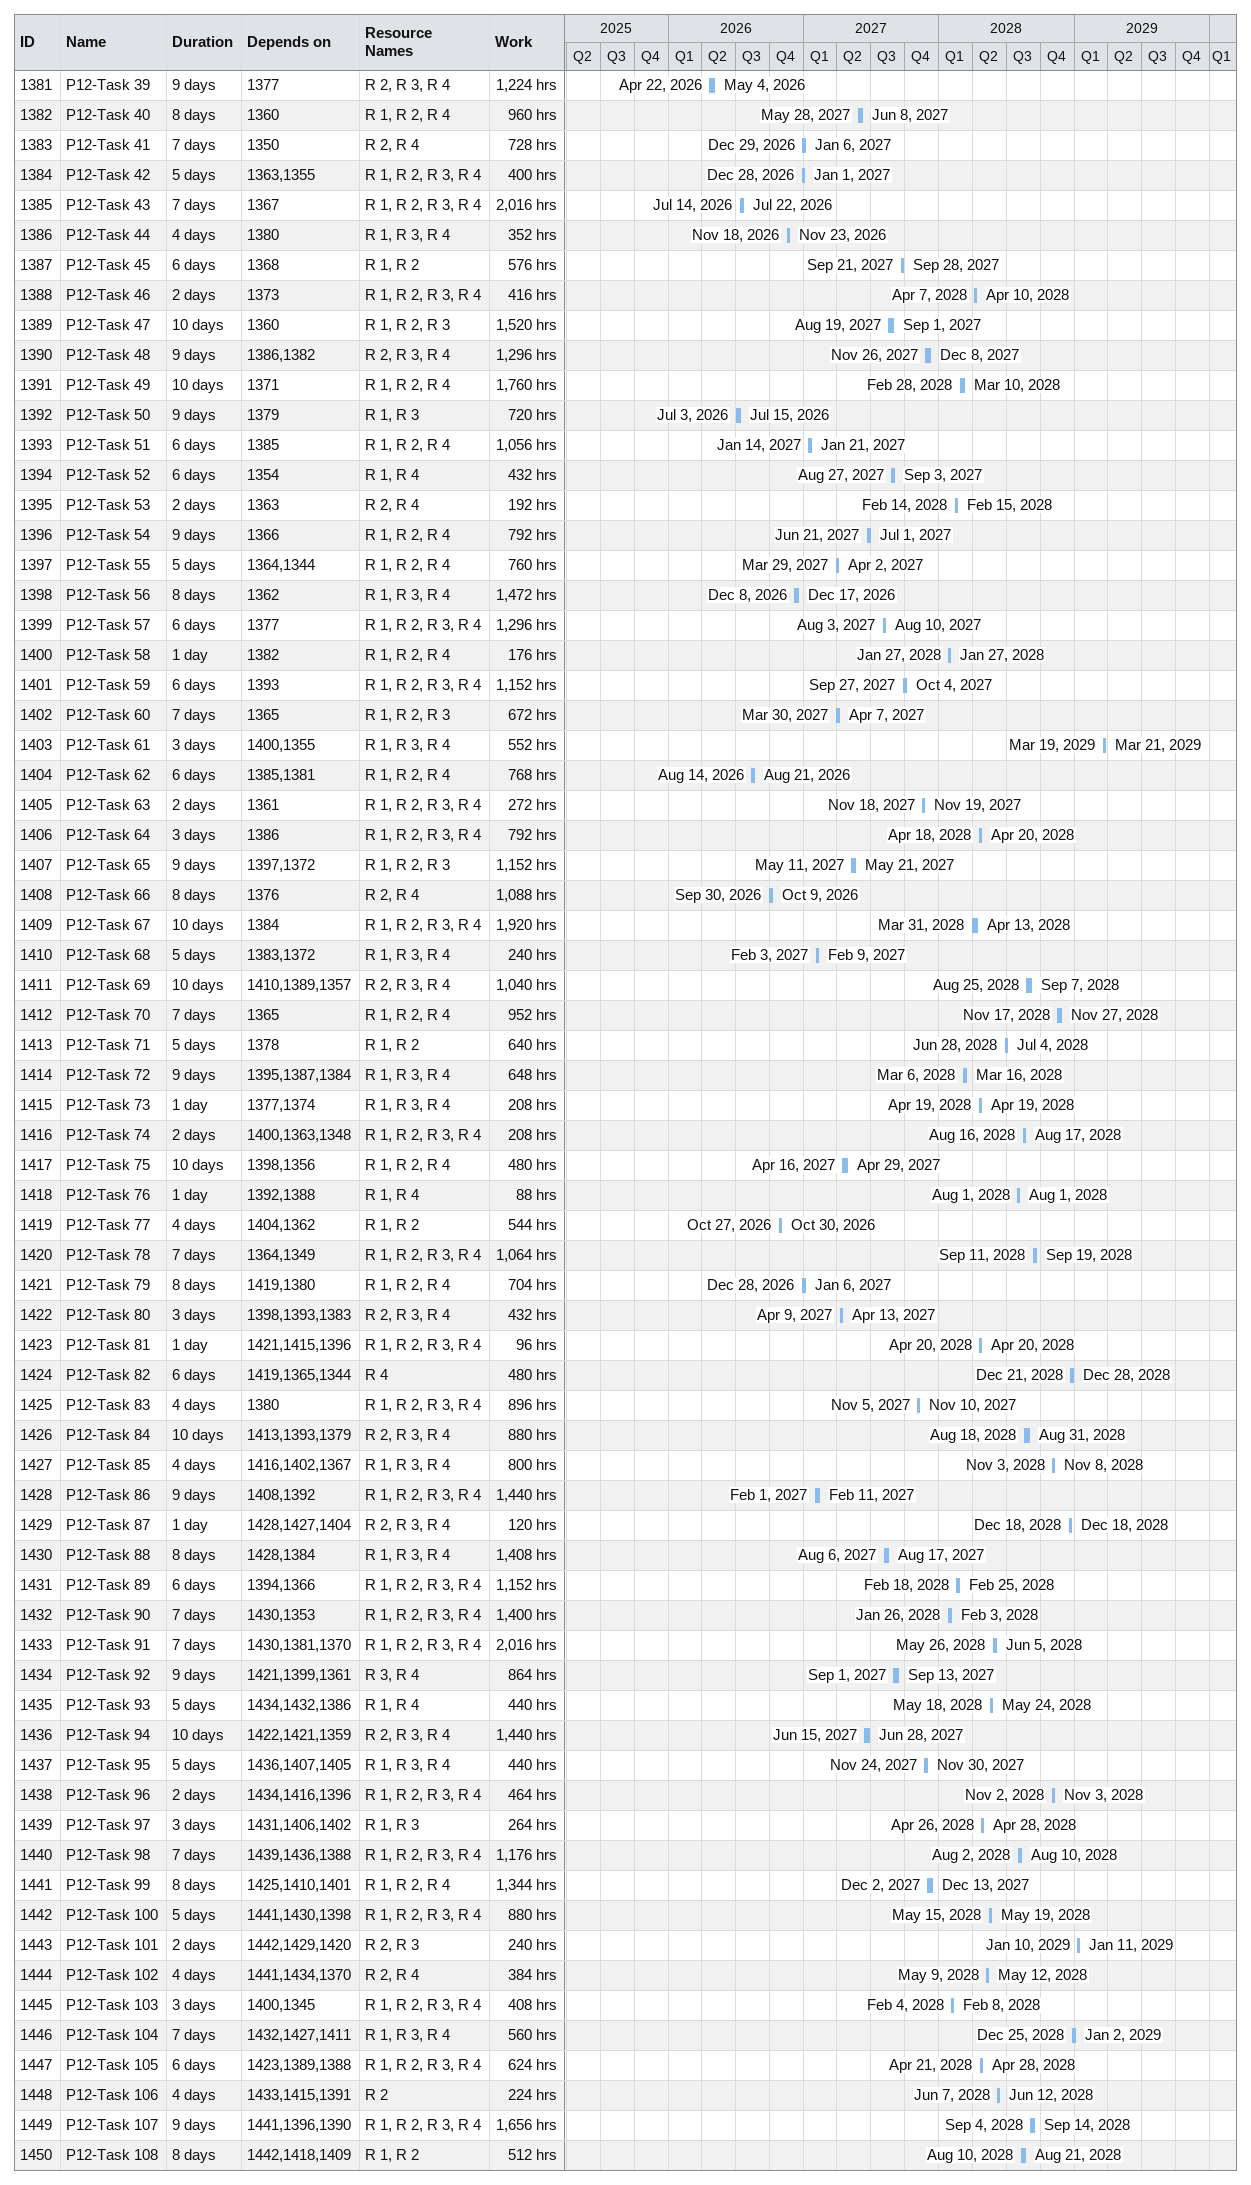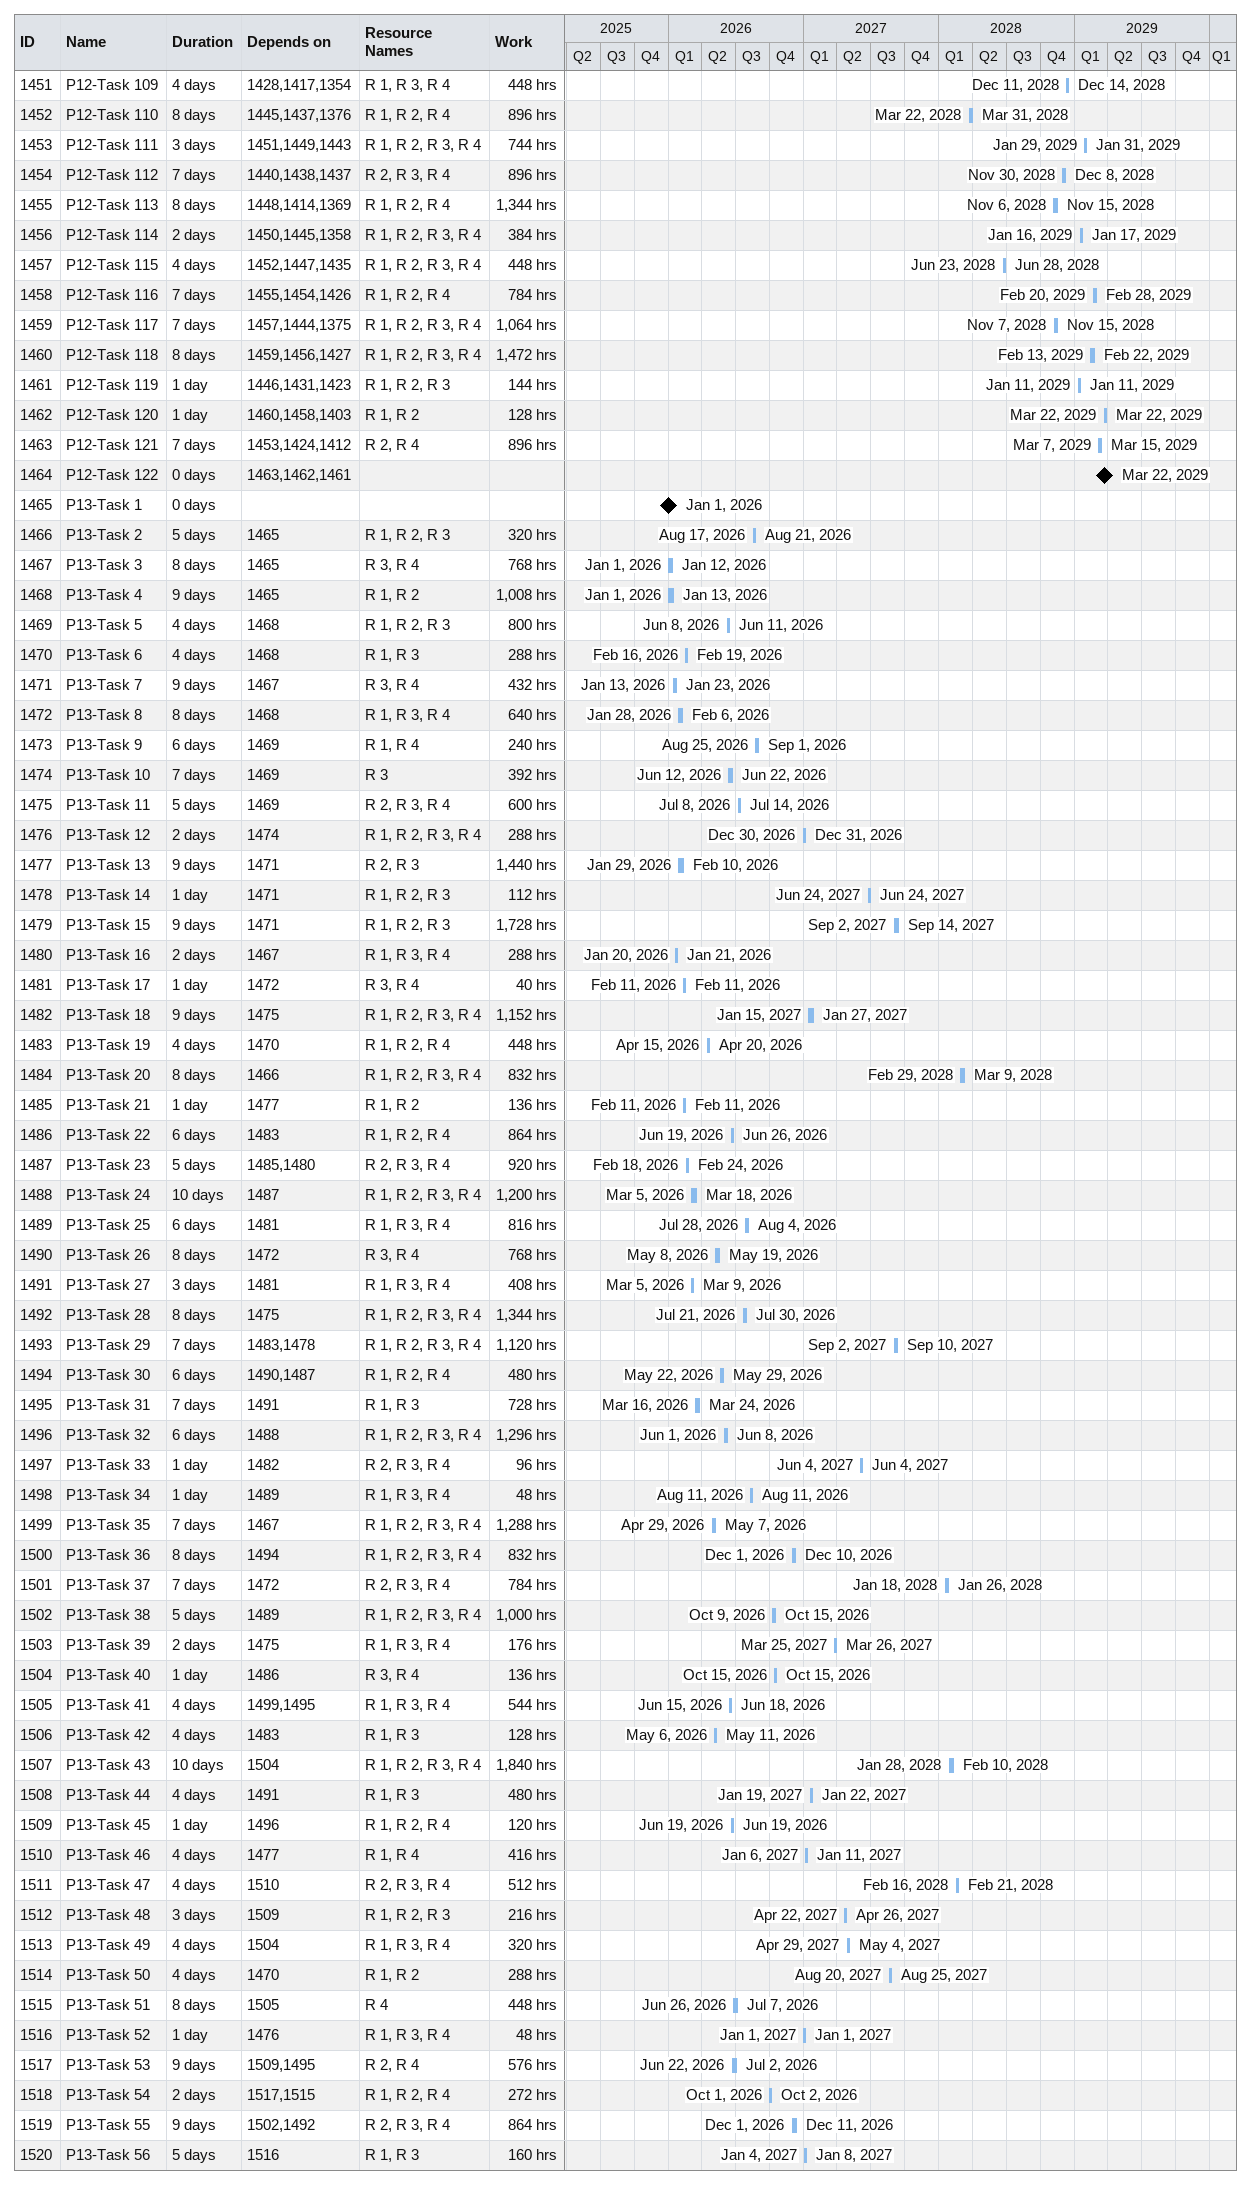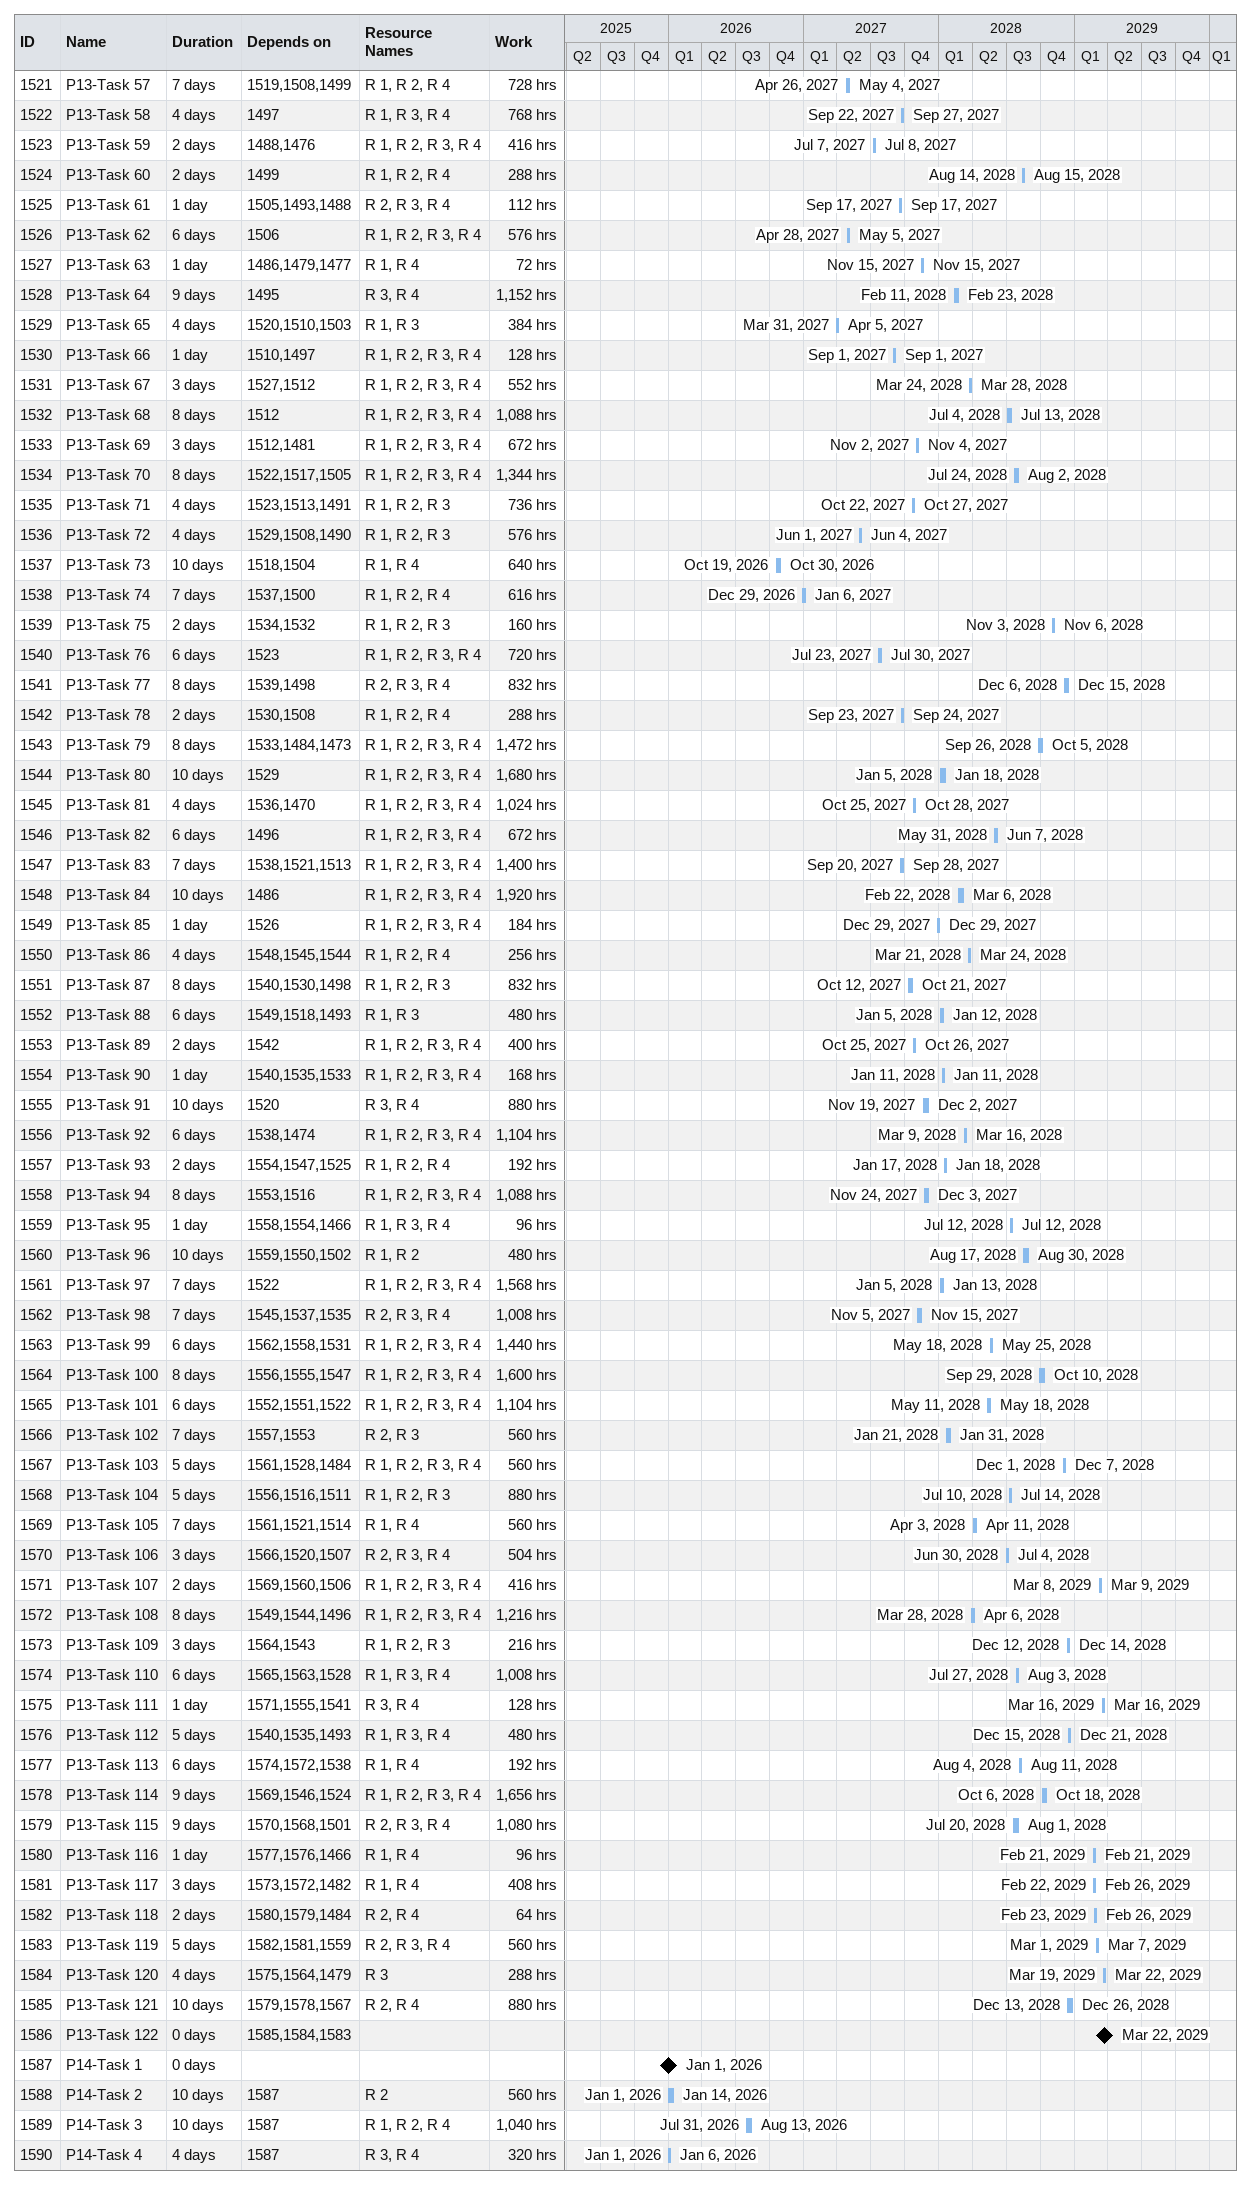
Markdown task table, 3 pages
| ID | Task | Duration | Start | Finish | Predecessors | Resources | Work (h) |
|---|---|---|---|---|---|---|---|
| 1381 | P12-Task 39 | 9d | 2026-04-22 | 2026-05-04 | 1377 | R 2, R 3, R 4 | 1224 |
| 1382 | P12-Task 40 | 8d | 2027-05-28 | 2027-06-08 | 1360 | R 1, R 2, R 4 | 960 |
| 1383 | P12-Task 41 | 7d | 2026-12-29 | 2027-01-06 | 1350 | R 2, R 4 | 728 |
| 1384 | P12-Task 42 | 5d | 2026-12-28 | 2027-01-01 | 1363, 1355 | R 1, R 2, R 3, R 4 | 400 |
| 1385 | P12-Task 43 | 7d | 2026-07-14 | 2026-07-22 | 1367 | R 1, R 2, R 3, R 4 | 2016 |
| 1386 | P12-Task 44 | 4d | 2026-11-18 | 2026-11-23 | 1380 | R 1, R 3, R 4 | 352 |
| 1387 | P12-Task 45 | 6d | 2027-09-21 | 2027-09-28 | 1368 | R 1, R 2 | 576 |
| 1388 | P12-Task 46 | 2d | 2028-04-07 | 2028-04-10 | 1373 | R 1, R 2, R 3, R 4 | 416 |
| 1389 | P12-Task 47 | 10d | 2027-08-19 | 2027-09-01 | 1360 | R 1, R 2, R 3 | 1520 |
| 1390 | P12-Task 48 | 9d | 2027-11-26 | 2027-12-08 | 1386, 1382 | R 2, R 3, R 4 | 1296 |
| 1391 | P12-Task 49 | 10d | 2028-02-28 | 2028-03-10 | 1371 | R 1, R 2, R 4 | 1760 |
| 1392 | P12-Task 50 | 9d | 2026-07-03 | 2026-07-15 | 1379 | R 1, R 3 | 720 |
| 1393 | P12-Task 51 | 6d | 2027-01-14 | 2027-01-21 | 1385 | R 1, R 2, R 4 | 1056 |
| 1394 | P12-Task 52 | 6d | 2027-08-27 | 2027-09-03 | 1354 | R 1, R 4 | 432 |
| 1395 | P12-Task 53 | 2d | 2028-02-14 | 2028-02-15 | 1363 | R 2, R 4 | 192 |
| 1396 | P12-Task 54 | 9d | 2027-06-21 | 2027-07-01 | 1366 | R 1, R 2, R 4 | 792 |
| 1397 | P12-Task 55 | 5d | 2027-03-29 | 2027-04-02 | 1364, 1344 | R 1, R 2, R 4 | 760 |
| 1398 | P12-Task 56 | 8d | 2026-12-08 | 2026-12-17 | 1362 | R 1, R 3, R 4 | 1472 |
| 1399 | P12-Task 57 | 6d | 2027-08-03 | 2027-08-10 | 1377 | R 1, R 2, R 3, R 4 | 1296 |
| 1400 | P12-Task 58 | 1d | 2028-01-27 | 2028-01-27 | 1382 | R 1, R 2, R 4 | 176 |
| 1401 | P12-Task 59 | 6d | 2027-09-27 | 2027-10-04 | 1393 | R 1, R 2, R 3, R 4 | 1152 |
| 1402 | P12-Task 60 | 7d | 2027-03-30 | 2027-04-07 | 1365 | R 1, R 2, R 3 | 672 |
| 1403 | P12-Task 61 | 3d | 2029-03-19 | 2029-03-21 | 1400, 1355 | R 1, R 3, R 4 | 552 |
| 1404 | P12-Task 62 | 6d | 2026-08-14 | 2026-08-21 | 1385, 1381 | R 1, R 2, R 4 | 768 |
| 1405 | P12-Task 63 | 2d | 2027-11-18 | 2027-11-19 | 1361 | R 1, R 2, R 3, R 4 | 272 |
| 1406 | P12-Task 64 | 3d | 2028-04-18 | 2028-04-20 | 1386 | R 1, R 2, R 3, R 4 | 792 |
| 1407 | P12-Task 65 | 9d | 2027-05-11 | 2027-05-21 | 1397, 1372 | R 1, R 2, R 3 | 1152 |
| 1408 | P12-Task 66 | 8d | 2026-09-30 | 2026-10-09 | 1376 | R 2, R 4 | 1088 |
| 1409 | P12-Task 67 | 10d | 2028-03-31 | 2028-04-13 | 1384 | R 1, R 2, R 3, R 4 | 1920 |
| 1410 | P12-Task 68 | 5d | 2027-02-03 | 2027-02-09 | 1383, 1372 | R 1, R 3, R 4 | 240 |
| 1411 | P12-Task 69 | 10d | 2028-08-25 | 2028-09-07 | 1410, 1389, 1357 | R 2, R 3, R 4 | 1040 |
| 1412 | P12-Task 70 | 7d | 2028-11-17 | 2028-11-27 | 1365 | R 1, R 2, R 4 | 952 |
| 1413 | P12-Task 71 | 5d | 2028-06-28 | 2028-07-04 | 1378 | R 1, R 2 | 640 |
| 1414 | P12-Task 72 | 9d | 2028-03-06 | 2028-03-16 | 1395, 1387, 1384 | R 1, R 3, R 4 | 648 |
| 1415 | P12-Task 73 | 1d | 2028-04-19 | 2028-04-19 | 1377, 1374 | R 1, R 3, R 4 | 208 |
| 1416 | P12-Task 74 | 2d | 2028-08-16 | 2028-08-17 | 1400, 1363, 1348 | R 1, R 2, R 3, R 4 | 208 |
| 1417 | P12-Task 75 | 10d | 2027-04-16 | 2027-04-29 | 1398, 1356 | R 1, R 2, R 4 | 480 |
| 1418 | P12-Task 76 | 1d | 2028-08-01 | 2028-08-01 | 1392, 1388 | R 1, R 4 | 88 |
| 1419 | P12-Task 77 | 4d | 2026-10-27 | 2026-10-30 | 1404, 1362 | R 1, R 2 | 544 |
| 1420 | P12-Task 78 | 7d | 2028-09-11 | 2028-09-19 | 1364, 1349 | R 1, R 2, R 3, R 4 | 1064 |
| 1421 | P12-Task 79 | 8d | 2026-12-28 | 2027-01-06 | 1419, 1380 | R 1, R 2, R 4 | 704 |
| 1422 | P12-Task 80 | 3d | 2027-04-09 | 2027-04-13 | 1398, 1393, 1383 | R 2, R 3, R 4 | 432 |
| 1423 | P12-Task 81 | 1d | 2028-04-20 | 2028-04-20 | 1421, 1415, 1396 | R 1, R 2, R 3, R 4 | 96 |
| 1424 | P12-Task 82 | 6d | 2028-12-21 | 2028-12-28 | 1419, 1365, 1344 | R 4 | 480 |
| 1425 | P12-Task 83 | 4d | 2027-11-05 | 2027-11-10 | 1380 | R 1, R 2, R 3, R 4 | 896 |
| 1426 | P12-Task 84 | 10d | 2028-08-18 | 2028-08-31 | 1413, 1393, 1379 | R 2, R 3, R 4 | 880 |
| 1427 | P12-Task 85 | 4d | 2028-11-03 | 2028-11-08 | 1416, 1402, 1367 | R 1, R 3, R 4 | 800 |
| 1428 | P12-Task 86 | 9d | 2027-02-01 | 2027-02-11 | 1408, 1392 | R 1, R 2, R 3, R 4 | 1440 |
| 1429 | P12-Task 87 | 1d | 2028-12-18 | 2028-12-18 | 1428, 1427, 1404 | R 2, R 3, R 4 | 120 |
| 1430 | P12-Task 88 | 8d | 2027-08-06 | 2027-08-17 | 1428, 1384 | R 1, R 3, R 4 | 1408 |
| 1431 | P12-Task 89 | 6d | 2028-02-18 | 2028-02-25 | 1394, 1366 | R 1, R 2, R 3, R 4 | 1152 |
| 1432 | P12-Task 90 | 7d | 2028-01-26 | 2028-02-03 | 1430, 1353 | R 1, R 2, R 3, R 4 | 1400 |
| 1433 | P12-Task 91 | 7d | 2028-05-26 | 2028-06-05 | 1430, 1381, 1370 | R 1, R 2, R 3, R 4 | 2016 |
| 1434 | P12-Task 92 | 9d | 2027-09-01 | 2027-09-13 | 1421, 1399, 1361 | R 3, R 4 | 864 |
| 1435 | P12-Task 93 | 5d | 2028-05-18 | 2028-05-24 | 1434, 1432, 1386 | R 1, R 4 | 440 |
| 1436 | P12-Task 94 | 10d | 2027-06-15 | 2027-06-28 | 1422, 1421, 1359 | R 2, R 3, R 4 | 1440 |
| 1437 | P12-Task 95 | 5d | 2027-11-24 | 2027-11-30 | 1436, 1407, 1405 | R 1, R 3, R 4 | 440 |
| 1438 | P12-Task 96 | 2d | 2028-11-02 | 2028-11-03 | 1434, 1416, 1396 | R 1, R 2, R 3, R 4 | 464 |
| 1439 | P12-Task 97 | 3d | 2028-04-26 | 2028-04-28 | 1431, 1406, 1402 | R 1, R 3 | 264 |
| 1440 | P12-Task 98 | 7d | 2028-08-02 | 2028-08-10 | 1439, 1436, 1388 | R 1, R 2, R 3, R 4 | 1176 |
| 1441 | P12-Task 99 | 8d | 2027-12-02 | 2027-12-13 | 1425, 1410, 1401 | R 1, R 2, R 4 | 1344 |
| 1442 | P12-Task 100 | 5d | 2028-05-15 | 2028-05-19 | 1441, 1430, 1398 | R 1, R 2, R 3, R 4 | 880 |
| 1443 | P12-Task 101 | 2d | 2029-01-10 | 2029-01-11 | 1442, 1429, 1420 | R 2, R 3 | 240 |
| 1444 | P12-Task 102 | 4d | 2028-05-09 | 2028-05-12 | 1441, 1434, 1370 | R 2, R 4 | 384 |
| 1445 | P12-Task 103 | 3d | 2028-02-04 | 2028-02-08 | 1400, 1345 | R 1, R 2, R 3, R 4 | 408 |
| 1446 | P12-Task 104 | 7d | 2028-12-25 | 2029-01-02 | 1432, 1427, 1411 | R 1, R 3, R 4 | 560 |
| 1447 | P12-Task 105 | 6d | 2028-04-21 | 2028-04-28 | 1423, 1389, 1388 | R 1, R 2, R 3, R 4 | 624 |
| 1448 | P12-Task 106 | 4d | 2028-06-07 | 2028-06-12 | 1433, 1415, 1391 | R 2 | 224 |
| 1449 | P12-Task 107 | 9d | 2028-09-04 | 2028-09-14 | 1441, 1396, 1390 | R 1, R 2, R 3, R 4 | 1656 |
| 1450 | P12-Task 108 | 8d | 2028-08-10 | 2028-08-21 | 1442, 1418, 1409 | R 1, R 2 | 512 |
| 1451 | P12-Task 109 | 4d | 2028-12-11 | 2028-12-14 | 1428, 1417, 1354 | R 1, R 3, R 4 | 448 |
| 1452 | P12-Task 110 | 8d | 2028-03-22 | 2028-03-31 | 1445, 1437, 1376 | R 1, R 2, R 4 | 896 |
| 1453 | P12-Task 111 | 3d | 2029-01-29 | 2029-01-31 | 1451, 1449, 1443 | R 1, R 2, R 3, R 4 | 744 |
| 1454 | P12-Task 112 | 7d | 2028-11-30 | 2028-12-08 | 1440, 1438, 1437 | R 2, R 3, R 4 | 896 |
| 1455 | P12-Task 113 | 8d | 2028-11-06 | 2028-11-15 | 1448, 1414, 1369 | R 1, R 2, R 4 | 1344 |
| 1456 | P12-Task 114 | 2d | 2029-01-16 | 2029-01-17 | 1450, 1445, 1358 | R 1, R 2, R 3, R 4 | 384 |
| 1457 | P12-Task 115 | 4d | 2028-06-23 | 2028-06-28 | 1452, 1447, 1435 | R 1, R 2, R 3, R 4 | 448 |
| 1458 | P12-Task 116 | 7d | 2029-02-20 | 2029-02-28 | 1455, 1454, 1426 | R 1, R 2, R 4 | 784 |
| 1459 | P12-Task 117 | 7d | 2028-11-07 | 2028-11-15 | 1457, 1444, 1375 | R 1, R 2, R 3, R 4 | 1064 |
| 1460 | P12-Task 118 | 8d | 2029-02-13 | 2029-02-22 | 1459, 1456, 1427 | R 1, R 2, R 3, R 4 | 1472 |
| 1461 | P12-Task 119 | 1d | 2029-01-11 | 2029-01-11 | 1446, 1431, 1423 | R 1, R 2, R 3 | 144 |
| 1462 | P12-Task 120 | 1d | 2029-03-22 | 2029-03-22 | 1460, 1458, 1403 | R 1, R 2 | 128 |
| 1463 | P12-Task 121 | 7d | 2029-03-07 | 2029-03-15 | 1453, 1424, 1412 | R 2, R 4 | 896 |
| 1464 | P12-Task 122 | 0d | 2029-03-22 | 2029-03-22 | 1463, 1462, 1461 |  |  |
| 1465 | P13-Task 1 | 0d | 2026-01-01 | 2026-01-01 |  |  |  |
| 1466 | P13-Task 2 | 5d | 2026-08-17 | 2026-08-21 | 1465 | R 1, R 2, R 3 | 320 |
| 1467 | P13-Task 3 | 8d | 2026-01-01 | 2026-01-12 | 1465 | R 3, R 4 | 768 |
| 1468 | P13-Task 4 | 9d | 2026-01-01 | 2026-01-13 | 1465 | R 1, R 2 | 1008 |
| 1469 | P13-Task 5 | 4d | 2026-06-08 | 2026-06-11 | 1468 | R 1, R 2, R 3 | 800 |
| 1470 | P13-Task 6 | 4d | 2026-02-16 | 2026-02-19 | 1468 | R 1, R 3 | 288 |
| 1471 | P13-Task 7 | 9d | 2026-01-13 | 2026-01-23 | 1467 | R 3, R 4 | 432 |
| 1472 | P13-Task 8 | 8d | 2026-01-28 | 2026-02-06 | 1468 | R 1, R 3, R 4 | 640 |
| 1473 | P13-Task 9 | 6d | 2026-08-25 | 2026-09-01 | 1469 | R 1, R 4 | 240 |
| 1474 | P13-Task 10 | 7d | 2026-06-12 | 2026-06-22 | 1469 | R 3 | 392 |
| 1475 | P13-Task 11 | 5d | 2026-07-08 | 2026-07-14 | 1469 | R 2, R 3, R 4 | 600 |
| 1476 | P13-Task 12 | 2d | 2026-12-30 | 2026-12-31 | 1474 | R 1, R 2, R 3, R 4 | 288 |
| 1477 | P13-Task 13 | 9d | 2026-01-29 | 2026-02-10 | 1471 | R 2, R 3 | 1440 |
| 1478 | P13-Task 14 | 1d | 2027-06-24 | 2027-06-24 | 1471 | R 1, R 2, R 3 | 112 |
| 1479 | P13-Task 15 | 9d | 2027-09-02 | 2027-09-14 | 1471 | R 1, R 2, R 3 | 1728 |
| 1480 | P13-Task 16 | 2d | 2026-01-20 | 2026-01-21 | 1467 | R 1, R 3, R 4 | 288 |
| 1481 | P13-Task 17 | 1d | 2026-02-11 | 2026-02-11 | 1472 | R 3, R 4 | 40 |
| 1482 | P13-Task 18 | 9d | 2027-01-15 | 2027-01-27 | 1475 | R 1, R 2, R 3, R 4 | 1152 |
| 1483 | P13-Task 19 | 4d | 2026-04-15 | 2026-04-20 | 1470 | R 1, R 2, R 4 | 448 |
| 1484 | P13-Task 20 | 8d | 2028-02-29 | 2028-03-09 | 1466 | R 1, R 2, R 3, R 4 | 832 |
| 1485 | P13-Task 21 | 1d | 2026-02-11 | 2026-02-11 | 1477 | R 1, R 2 | 136 |
| 1486 | P13-Task 22 | 6d | 2026-06-19 | 2026-06-26 | 1483 | R 1, R 2, R 4 | 864 |
| 1487 | P13-Task 23 | 5d | 2026-02-18 | 2026-02-24 | 1485, 1480 | R 2, R 3, R 4 | 920 |
| 1488 | P13-Task 24 | 10d | 2026-03-05 | 2026-03-18 | 1487 | R 1, R 2, R 3, R 4 | 1200 |
| 1489 | P13-Task 25 | 6d | 2026-07-28 | 2026-08-04 | 1481 | R 1, R 3, R 4 | 816 |
| 1490 | P13-Task 26 | 8d | 2026-05-08 | 2026-05-19 | 1472 | R 3, R 4 | 768 |
| 1491 | P13-Task 27 | 3d | 2026-03-05 | 2026-03-09 | 1481 | R 1, R 3, R 4 | 408 |
| 1492 | P13-Task 28 | 8d | 2026-07-21 | 2026-07-30 | 1475 | R 1, R 2, R 3, R 4 | 1344 |
| 1493 | P13-Task 29 | 7d | 2027-09-02 | 2027-09-10 | 1483, 1478 | R 1, R 2, R 3, R 4 | 1120 |
| 1494 | P13-Task 30 | 6d | 2026-05-22 | 2026-05-29 | 1490, 1487 | R 1, R 2, R 4 | 480 |
| 1495 | P13-Task 31 | 7d | 2026-03-16 | 2026-03-24 | 1491 | R 1, R 3 | 728 |
| 1496 | P13-Task 32 | 6d | 2026-06-01 | 2026-06-08 | 1488 | R 1, R 2, R 3, R 4 | 1296 |
| 1497 | P13-Task 33 | 1d | 2027-06-04 | 2027-06-04 | 1482 | R 2, R 3, R 4 | 96 |
| 1498 | P13-Task 34 | 1d | 2026-08-11 | 2026-08-11 | 1489 | R 1, R 3, R 4 | 48 |
| 1499 | P13-Task 35 | 7d | 2026-04-29 | 2026-05-07 | 1467 | R 1, R 2, R 3, R 4 | 1288 |
| 1500 | P13-Task 36 | 8d | 2026-12-01 | 2026-12-10 | 1494 | R 1, R 2, R 3, R 4 | 832 |
| 1501 | P13-Task 37 | 7d | 2028-01-18 | 2028-01-26 | 1472 | R 2, R 3, R 4 | 784 |
| 1502 | P13-Task 38 | 5d | 2026-10-09 | 2026-10-15 | 1489 | R 1, R 2, R 3, R 4 | 1000 |
| 1503 | P13-Task 39 | 2d | 2027-03-25 | 2027-03-26 | 1475 | R 1, R 3, R 4 | 176 |
| 1504 | P13-Task 40 | 1d | 2026-10-15 | 2026-10-15 | 1486 | R 3, R 4 | 136 |
| 1505 | P13-Task 41 | 4d | 2026-06-15 | 2026-06-18 | 1499, 1495 | R 1, R 3, R 4 | 544 |
| 1506 | P13-Task 42 | 4d | 2026-05-06 | 2026-05-11 | 1483 | R 1, R 3 | 128 |
| 1507 | P13-Task 43 | 10d | 2028-01-28 | 2028-02-10 | 1504 | R 1, R 2, R 3, R 4 | 1840 |
| 1508 | P13-Task 44 | 4d | 2027-01-19 | 2027-01-22 | 1491 | R 1, R 3 | 480 |
| 1509 | P13-Task 45 | 1d | 2026-06-19 | 2026-06-19 | 1496 | R 1, R 2, R 4 | 120 |
| 1510 | P13-Task 46 | 4d | 2027-01-06 | 2027-01-11 | 1477 | R 1, R 4 | 416 |
| 1511 | P13-Task 47 | 4d | 2028-02-16 | 2028-02-21 | 1510 | R 2, R 3, R 4 | 512 |
| 1512 | P13-Task 48 | 3d | 2027-04-22 | 2027-04-26 | 1509 | R 1, R 2, R 3 | 216 |
| 1513 | P13-Task 49 | 4d | 2027-04-29 | 2027-05-04 | 1504 | R 1, R 3, R 4 | 320 |
| 1514 | P13-Task 50 | 4d | 2027-08-20 | 2027-08-25 | 1470 | R 1, R 2 | 288 |
| 1515 | P13-Task 51 | 8d | 2026-06-26 | 2026-07-07 | 1505 | R 4 | 448 |
| 1516 | P13-Task 52 | 1d | 2027-01-01 | 2027-01-01 | 1476 | R 1, R 3, R 4 | 48 |
| 1517 | P13-Task 53 | 9d | 2026-06-22 | 2026-07-02 | 1509, 1495 | R 2, R 4 | 576 |
| 1518 | P13-Task 54 | 2d | 2026-10-01 | 2026-10-02 | 1517, 1515 | R 1, R 2, R 4 | 272 |
| 1519 | P13-Task 55 | 9d | 2026-12-01 | 2026-12-11 | 1502, 1492 | R 2, R 3, R 4 | 864 |
| 1520 | P13-Task 56 | 5d | 2027-01-04 | 2027-01-08 | 1516 | R 1, R 3 | 160 |
| 1521 | P13-Task 57 | 7d | 2027-04-26 | 2027-05-04 | 1519, 1508, 1499 | R 1, R 2, R 4 | 728 |
| 1522 | P13-Task 58 | 4d | 2027-09-22 | 2027-09-27 | 1497 | R 1, R 3, R 4 | 768 |
| 1523 | P13-Task 59 | 2d | 2027-07-07 | 2027-07-08 | 1488, 1476 | R 1, R 2, R 3, R 4 | 416 |
| 1524 | P13-Task 60 | 2d | 2028-08-14 | 2028-08-15 | 1499 | R 1, R 2, R 4 | 288 |
| 1525 | P13-Task 61 | 1d | 2027-09-17 | 2027-09-17 | 1505, 1493, 1488 | R 2, R 3, R 4 | 112 |
| 1526 | P13-Task 62 | 6d | 2027-04-28 | 2027-05-05 | 1506 | R 1, R 2, R 3, R 4 | 576 |
| 1527 | P13-Task 63 | 1d | 2027-11-15 | 2027-11-15 | 1486, 1479, 1477 | R 1, R 4 | 72 |
| 1528 | P13-Task 64 | 9d | 2028-02-11 | 2028-02-23 | 1495 | R 3, R 4 | 1152 |
| 1529 | P13-Task 65 | 4d | 2027-03-31 | 2027-04-05 | 1520, 1510, 1503 | R 1, R 3 | 384 |
| 1530 | P13-Task 66 | 1d | 2027-09-01 | 2027-09-01 | 1510, 1497 | R 1, R 2, R 3, R 4 | 128 |
| 1531 | P13-Task 67 | 3d | 2028-03-24 | 2028-03-28 | 1527, 1512 | R 1, R 2, R 3, R 4 | 552 |
| 1532 | P13-Task 68 | 8d | 2028-07-04 | 2028-07-13 | 1512 | R 1, R 2, R 3, R 4 | 1088 |
| 1533 | P13-Task 69 | 3d | 2027-11-02 | 2027-11-04 | 1512, 1481 | R 1, R 2, R 3, R 4 | 672 |
| 1534 | P13-Task 70 | 8d | 2028-07-24 | 2028-08-02 | 1522, 1517, 1505 | R 1, R 2, R 3, R 4 | 1344 |
| 1535 | P13-Task 71 | 4d | 2027-10-22 | 2027-10-27 | 1523, 1513, 1491 | R 1, R 2, R 3 | 736 |
| 1536 | P13-Task 72 | 4d | 2027-06-01 | 2027-06-04 | 1529, 1508, 1490 | R 1, R 2, R 3 | 576 |
| 1537 | P13-Task 73 | 10d | 2026-10-19 | 2026-10-30 | 1518, 1504 | R 1, R 4 | 640 |
| 1538 | P13-Task 74 | 7d | 2026-12-29 | 2027-01-06 | 1537, 1500 | R 1, R 2, R 4 | 616 |
| 1539 | P13-Task 75 | 2d | 2028-11-03 | 2028-11-06 | 1534, 1532 | R 1, R 2, R 3 | 160 |
| 1540 | P13-Task 76 | 6d | 2027-07-23 | 2027-07-30 | 1523 | R 1, R 2, R 3, R 4 | 720 |
| 1541 | P13-Task 77 | 8d | 2028-12-06 | 2028-12-15 | 1539, 1498 | R 2, R 3, R 4 | 832 |
| 1542 | P13-Task 78 | 2d | 2027-09-23 | 2027-09-24 | 1530, 1508 | R 1, R 2, R 4 | 288 |
| 1543 | P13-Task 79 | 8d | 2028-09-26 | 2028-10-05 | 1533, 1484, 1473 | R 1, R 2, R 3, R 4 | 1472 |
| 1544 | P13-Task 80 | 10d | 2028-01-05 | 2028-01-18 | 1529 | R 1, R 2, R 3, R 4 | 1680 |
| 1545 | P13-Task 81 | 4d | 2027-10-25 | 2027-10-28 | 1536, 1470 | R 1, R 2, R 3, R 4 | 1024 |
| 1546 | P13-Task 82 | 6d | 2028-05-31 | 2028-06-07 | 1496 | R 1, R 2, R 3, R 4 | 672 |
| 1547 | P13-Task 83 | 7d | 2027-09-20 | 2027-09-28 | 1538, 1521, 1513 | R 1, R 2, R 3, R 4 | 1400 |
| 1548 | P13-Task 84 | 10d | 2028-02-22 | 2028-03-06 | 1486 | R 1, R 2, R 3, R 4 | 1920 |
| 1549 | P13-Task 85 | 1d | 2027-12-29 | 2027-12-29 | 1526 | R 1, R 2, R 3, R 4 | 184 |
| 1550 | P13-Task 86 | 4d | 2028-03-21 | 2028-03-24 | 1548, 1545, 1544 | R 1, R 2, R 4 | 256 |
| 1551 | P13-Task 87 | 8d | 2027-10-12 | 2027-10-21 | 1540, 1530, 1498 | R 1, R 2, R 3 | 832 |
| 1552 | P13-Task 88 | 6d | 2028-01-05 | 2028-01-12 | 1549, 1518, 1493 | R 1, R 3 | 480 |
| 1553 | P13-Task 89 | 2d | 2027-10-25 | 2027-10-26 | 1542 | R 1, R 2, R 3, R 4 | 400 |
| 1554 | P13-Task 90 | 1d | 2028-01-11 | 2028-01-11 | 1540, 1535, 1533 | R 1, R 2, R 3, R 4 | 168 |
| 1555 | P13-Task 91 | 10d | 2027-11-19 | 2027-12-02 | 1520 | R 3, R 4 | 880 |
| 1556 | P13-Task 92 | 6d | 2028-03-09 | 2028-03-16 | 1538, 1474 | R 1, R 2, R 3, R 4 | 1104 |
| 1557 | P13-Task 93 | 2d | 2028-01-17 | 2028-01-18 | 1554, 1547, 1525 | R 1, R 2, R 4 | 192 |
| 1558 | P13-Task 94 | 8d | 2027-11-24 | 2027-12-03 | 1553, 1516 | R 1, R 2, R 3, R 4 | 1088 |
| 1559 | P13-Task 95 | 1d | 2028-07-12 | 2028-07-12 | 1558, 1554, 1466 | R 1, R 3, R 4 | 96 |
| 1560 | P13-Task 96 | 10d | 2028-08-17 | 2028-08-30 | 1559, 1550, 1502 | R 1, R 2 | 480 |
| 1561 | P13-Task 97 | 7d | 2028-01-05 | 2028-01-13 | 1522 | R 1, R 2, R 3, R 4 | 1568 |
| 1562 | P13-Task 98 | 7d | 2027-11-05 | 2027-11-15 | 1545, 1537, 1535 | R 2, R 3, R 4 | 1008 |
| 1563 | P13-Task 99 | 6d | 2028-05-18 | 2028-05-25 | 1562, 1558, 1531 | R 1, R 2, R 3, R 4 | 1440 |
| 1564 | P13-Task 100 | 8d | 2028-09-29 | 2028-10-10 | 1556, 1555, 1547 | R 1, R 2, R 3, R 4 | 1600 |
| 1565 | P13-Task 101 | 6d | 2028-05-11 | 2028-05-18 | 1552, 1551, 1522 | R 1, R 2, R 3, R 4 | 1104 |
| 1566 | P13-Task 102 | 7d | 2028-01-21 | 2028-01-31 | 1557, 1553 | R 2, R 3 | 560 |
| 1567 | P13-Task 103 | 5d | 2028-12-01 | 2028-12-07 | 1561, 1528, 1484 | R 1, R 2, R 3, R 4 | 560 |
| 1568 | P13-Task 104 | 5d | 2028-07-10 | 2028-07-14 | 1556, 1516, 1511 | R 1, R 2, R 3 | 880 |
| 1569 | P13-Task 105 | 7d | 2028-04-03 | 2028-04-11 | 1561, 1521, 1514 | R 1, R 4 | 560 |
| 1570 | P13-Task 106 | 3d | 2028-06-30 | 2028-07-04 | 1566, 1520, 1507 | R 2, R 3, R 4 | 504 |
| 1571 | P13-Task 107 | 2d | 2029-03-08 | 2029-03-09 | 1569, 1560, 1506 | R 1, R 2, R 3, R 4 | 416 |
| 1572 | P13-Task 108 | 8d | 2028-03-28 | 2028-04-06 | 1549, 1544, 1496 | R 1, R 2, R 3, R 4 | 1216 |
| 1573 | P13-Task 109 | 3d | 2028-12-12 | 2028-12-14 | 1564, 1543 | R 1, R 2, R 3 | 216 |
| 1574 | P13-Task 110 | 6d | 2028-07-27 | 2028-08-03 | 1565, 1563, 1528 | R 1, R 3, R 4 | 1008 |
| 1575 | P13-Task 111 | 1d | 2029-03-16 | 2029-03-16 | 1571, 1555, 1541 | R 3, R 4 | 128 |
| 1576 | P13-Task 112 | 5d | 2028-12-15 | 2028-12-21 | 1540, 1535, 1493 | R 1, R 3, R 4 | 480 |
| 1577 | P13-Task 113 | 6d | 2028-08-04 | 2028-08-11 | 1574, 1572, 1538 | R 1, R 4 | 192 |
| 1578 | P13-Task 114 | 9d | 2028-10-06 | 2028-10-18 | 1569, 1546, 1524 | R 1, R 2, R 3, R 4 | 1656 |
| 1579 | P13-Task 115 | 9d | 2028-07-20 | 2028-08-01 | 1570, 1568, 1501 | R 2, R 3, R 4 | 1080 |
| 1580 | P13-Task 116 | 1d | 2029-02-21 | 2029-02-21 | 1577, 1576, 1466 | R 1, R 4 | 96 |
| 1581 | P13-Task 117 | 3d | 2029-02-22 | 2029-02-26 | 1573, 1572, 1482 | R 1, R 4 | 408 |
| 1582 | P13-Task 118 | 2d | 2029-02-23 | 2029-02-26 | 1580, 1579, 1484 | R 2, R 4 | 64 |
| 1583 | P13-Task 119 | 5d | 2029-03-01 | 2029-03-07 | 1582, 1581, 1559 | R 2, R 3, R 4 | 560 |
| 1584 | P13-Task 120 | 4d | 2029-03-19 | 2029-03-22 | 1575, 1564, 1479 | R 3 | 288 |
| 1585 | P13-Task 121 | 10d | 2028-12-13 | 2028-12-26 | 1579, 1578, 1567 | R 2, R 4 | 880 |
| 1586 | P13-Task 122 | 0d | 2029-03-22 | 2029-03-22 | 1585, 1584, 1583 |  |  |
| 1587 | P14-Task 1 | 0d | 2026-01-01 | 2026-01-01 |  |  |  |
| 1588 | P14-Task 2 | 10d | 2026-01-01 | 2026-01-14 | 1587 | R 2 | 560 |
| 1589 | P14-Task 3 | 10d | 2026-07-31 | 2026-08-13 | 1587 | R 1, R 2, R 4 | 1040 |
| 1590 | P14-Task 4 | 4d | 2026-01-01 | 2026-01-06 | 1587 | R 3, R 4 | 320 |
